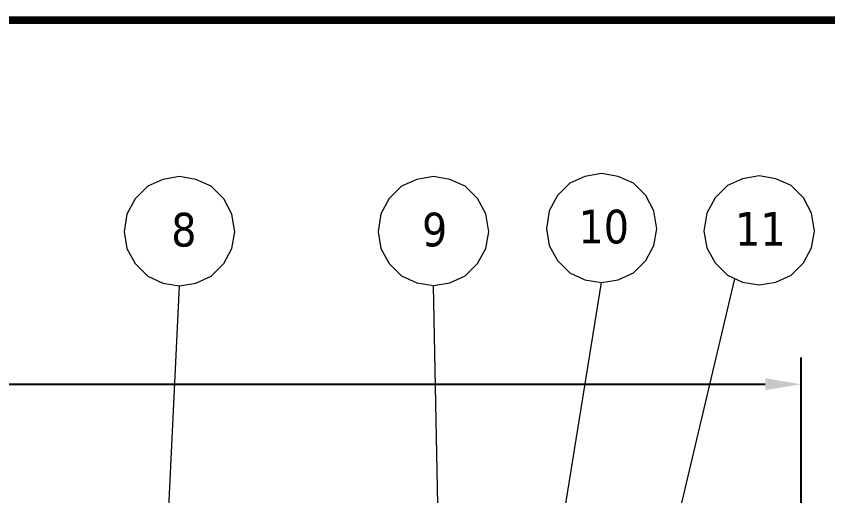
# Model space of a CAD drawing. Header units: millimetres. Extents: x 51831 to 122350, y -311274 to -161296.
# Drawn here: x 54662 to 55569, y -162074 to -161538 of the extents above; entities that cross this region are included whole.
import ezdxf

# ---------------------------------------------------------------- set-up
doc = ezdxf.new("R2010")
doc.units = ezdxf.units.MM
doc.header["$LTSCALE"] = 13
doc.layers.add('1', color=4, linetype='Continuous')
doc.layers.add('标注、文本', color=3, linetype='Continuous', lineweight=25)
doc.layers.add('铁心', color=3, linetype='Continuous', lineweight=0)
doc.styles.get("Standard").update_dxf_attribs({"font": 'gbenor.shx', "bigfont": 'gbcbig.shx'})
doc.styles.add('Tahoma$001', font='tahoma.ttf', dxfattribs={"height": 2.159784})
doc.dimstyles.new('1-15', dxfattribs={"dimscale": 20, "dimtxt": 3.5, "dimasz": 2, "dimexe": 1.5, "dimexo": 0.5, "dimgap": 0.5, "dimtad": 1, "dimtoh": 1, "dimdec": 1, "dimdsep": 46, "dimtxsty": 'Standard', "dimcen": 2.5, "dimclrd": 3, "dimclre": 3, "dimclrt": 3, "dimadec": 0, "dimazin": 2, "dimtfac": 1, "dimtdec": 1, "dimtmove": 0, "dimatfit": 2, "dimfxl": 1, "dimarcsym": 0})

# ---------------------------------------------------------------- blocks, each defined once
blk = doc.blocks.new('*D1083')
at = {"layer": 'Defpoints', "color": 0, "transparency": 16777216}
for p in [(55538.7, -161949), (53448.7, -162132.67), (55538.7, -162132.67)]:
    blk.add_point(p, dxfattribs=at)
at = {"layer": '标注、文本', "color": 3, "lineweight": -2, "transparency": 16777216}
for p, q in [((53448.7, -162122.67), (53448.7, -161919)), ((55538.7, -162122.67), (55538.7, -161919)), ((53488.7, -161949), (55498.7, -161949))]:
    blk.add_line(p, q, dxfattribs=at)
at = {"layer": '标注、文本', "color": 3, "transparency": 16777216}
for points in [[(53488.7, -161942.33), (53488.7, -161955.66), (53448.7, -161949)], [(55498.7, -161942.33), (55498.7, -161955.66), (55538.7, -161949)]]:
    blk.add_solid(points, dxfattribs=at)
at = {"layer": '标注、文本', "color": 3, "transparency": 16777216, "insert": (54493.7, -161904), "char_height": 70, "attachment_point": 5}
blk.add_mtext('2090', dxfattribs=at)

msp = doc.modelspace()

# ---------------------------------------------------------------- linework, layer by layer
at = {"layer": '1', "const_width": 8.634}
msp.add_lwpolyline([(52472.729, -168350.488), (61945.049, -168350.488), (61945.049, -161542.258), (52472.729, -161542.258), (52472.729, -168350.488)], dxfattribs=at)
at = {"layer": '铁心'}
for points in [[(55377.569, -161775.258), (55374.256, -161755.38), (55365.221, -161738.212), (55351.366, -161724.357), (55334.198, -161716.828), (55315.826, -161713.514), (55297.152, -161716.828), (55280.286, -161724.357), (55266.431, -161738.212), (55257.094, -161755.38), (55254.083, -161775.258), (55257.094, -161793.932), (55266.431, -161810.798), (55280.286, -161824.653), (55297.152, -161832.484), (55315.826, -161835.495), (55334.198, -161832.484), (55351.366, -161824.653), (55365.221, -161810.798), (55374.256, -161793.932)], [(54905.857, -161778.771), (54902.544, -161758.893), (54893.508, -161741.725), (54879.653, -161727.87), (54862.486, -161720.341), (54844.113, -161717.028), (54825.44, -161720.341), (54808.573, -161727.87), (54794.719, -161741.725), (54785.382, -161758.893), (54782.37, -161778.771), (54785.382, -161797.445), (54794.719, -161814.311), (54808.573, -161828.166), (54825.44, -161835.997), (54844.113, -161839.009), (54862.486, -161835.997), (54879.653, -161828.166), (54893.508, -161814.311), (54902.544, -161797.445)], [(55189.634, -161778.589), (55186.321, -161758.711), (55177.285, -161741.543), (55163.431, -161727.688), (55146.263, -161720.159), (55127.89, -161716.846), (55109.217, -161720.159), (55092.35, -161727.688), (55078.496, -161741.543), (55069.159, -161758.711), (55066.147, -161778.589), (55069.159, -161797.263), (55078.496, -161814.129), (55092.35, -161827.984), (55109.217, -161835.815), (55127.89, -161838.827), (55146.263, -161835.815), (55163.431, -161827.984), (55177.285, -161814.129), (55186.321, -161797.263)], [(55553.732, -161777.866), (55550.419, -161757.988), (55541.384, -161740.82), (55527.529, -161726.965), (55510.361, -161719.436), (55491.989, -161716.123), (55473.315, -161719.436), (55456.449, -161726.965), (55442.594, -161740.82), (55433.257, -161757.988), (55430.245, -161777.866), (55433.257, -161796.54), (55442.594, -161813.406), (55456.449, -161827.261), (55473.315, -161835.092), (55491.989, -161838.104), (55510.361, -161835.092), (55527.529, -161827.261), (55541.384, -161813.406), (55550.419, -161796.54)]]:
    msp.add_lwpolyline(points, close=True, dxfattribs=at)
for points in [[(55345.671, -162334.939), (55464.882, -161831.176), (55464.882, -161831.176)], [(54811.005, -162528.677), (54844.113, -161839.009), (54844.113, -161839.009)], [(55136.777, -162290.597), (55127.89, -161838.827), (55127.89, -161838.827)], [(55234.795, -162336.068), (55315.826, -161835.495), (55315.826, -161835.495)]]:
    msp.add_lwpolyline(points, dxfattribs=at)

# ---------------------------------------------------------------- texts
at = {"layer": '铁心', "style": 'Tahoma$001'}
for s, height, p in [('8', 37.589, (54834.887, -161795.193)), ('9', 37.589, (55115.126, -161795.011)), ('10', 37.5893, (55290.042, -161791.68)), ('11', 37.5893, (55465.033, -161794.288))]:
    msp.add_text(s, height=height, dxfattribs=at).set_placement(p)

# ---------------------------------------------------------------- dimensions: what is measured, and where the dimension line sits
at = {"layer": '标注、文本'}
dim = msp.add_linear_dim(base=(55538.701, -161948.997), p1=(53448.701, -162132.669), p2=(55538.701, -162132.669), dimstyle='1-15', dxfattribs=at)
dim.commit()
dim.dimension.update_dxf_attribs({"geometry": '*D1083', "text_midpoint": (54493.701, -161903.997)})

doc.saveas('drawing.dxf')
